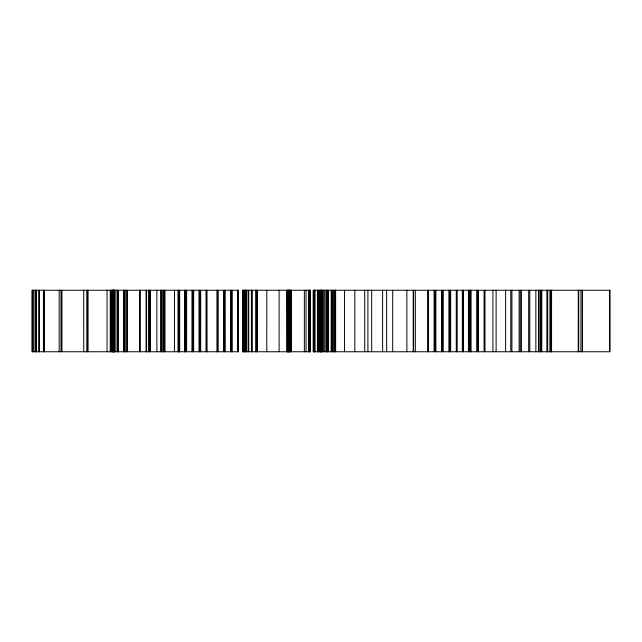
<?xml version="1.0" encoding="UTF-8"?>
<svg xmlns="http://www.w3.org/2000/svg" width="642" height="642" viewBox="0 0 642 642"><rect width="100%" height="100%" fill="white"/><g stroke="black" fill="none" stroke-linecap="round" stroke-linejoin="round"><path stroke-width="0.96" d="M609.667 290.248L609.667 351.752M582.463 290.248L582.487 351.752M582.31 290.248L582.31 351.752M580.954 290.248L580.954 351.752M578.707 290.248L578.707 351.752M578.273 290.248L578.249 351.752M551.157 290.248L551.157 351.752M550.716 290.248L550.716 351.752M549.929 290.248L549.913 351.752M547.682 290.248L547.682 351.752M547.53 290.248L547.53 351.752M546.896 290.248L546.88 351.752M541.808 290.248L541.784 351.752M540.981 290.248L540.981 351.752M540.821 290.248L540.821 351.752M538.903 290.248L538.903 351.752M538.79 290.248L538.79 351.752M535.861 290.248L535.861 351.752M529.802 290.248L529.802 351.752M528.663 290.248L528.663 351.752M521.424 290.248L521.424 351.752M520.285 290.248L520.285 351.752M519.137 290.248L519.137 351.752M511.907 290.248L511.907 351.752M510.759 290.248L510.759 351.752M505.623 290.248L505.623 351.752M496.122 290.248L496.122 351.752M492.912 290.248L492.912 351.752M484.983 290.248L484.983 351.752M484.092 290.248L484.092 351.752M478.475 290.248L478.475 351.752M477.592 290.248L477.592 351.752M476.701 290.248L476.701 351.752M471.084 290.248L471.084 351.752M470.201 290.248L470.201 351.752M470.032 290.248L470.032 351.752M469.238 290.248L469.238 351.752M468.451 290.248L468.451 351.752M463.436 290.248L463.436 351.752M463.235 290.248L463.235 351.752M462.344 290.248L462.344 351.752M457.16 290.248L457.16 351.752M456.269 290.248L456.269 351.752M450.652 290.248L450.652 351.752M449.769 290.248L449.769 351.752M448.878 290.248L448.878 351.752M443.261 290.248L443.261 351.752M442.37 290.248L442.37 351.752M441.487 290.248L441.487 351.752M435.87 290.248L435.87 351.752M434.979 290.248L434.979 351.752M434.096 290.248L434.096 351.752M428.479 290.248L428.479 351.752M427.588 290.248L427.588 351.752M415.318 290.248L415.318 351.752M413.6 290.248L413.6 351.752M413.215 290.248L413.215 351.752M406.876 290.248L406.876 351.752M392.703 290.248L392.703 351.752M386.644 290.248L386.644 351.752M382.608 290.248L382.608 351.752M371.678 290.248L371.678 351.752M367.914 290.248L367.914 351.752M364.704 290.248L364.704 351.752M354.809 290.248L354.809 351.752M344.545 290.248L344.545 351.752M335.63 290.248L335.63 351.752M335.188 290.248L335.188 351.752M335.02 290.248L335.02 351.752M334.586 290.248L334.586 351.752M333.238 290.248L333.238 351.752M332.676 290.248L332.676 351.752M331.569 290.248L331.569 351.752M331.192 290.248L331.144 351.752M328.263 290.248L328.263 351.752M327.861 290.248L327.861 351.752M327.685 290.248L327.765 351.752M327.107 290.248L327.107 351.752M327.027 290.248L327.027 351.752M326.024 290.248L326.024 351.752M324.675 290.248L324.675 351.752M323.367 290.248L323.367 351.752M322.436 290.248L322.436 351.752M321.931 290.248L321.931 351.752M321.409 290.248L321.409 351.752M320.807 290.248L320.807 351.752M320.535 290.248L320.535 351.752M320.382 290.248L320.382 351.752M320.141 290.248L320.141 351.752M319.451 290.248L319.451 351.752M318.801 290.248L318.801 351.752M317.886 290.248L317.886 351.752M317.806 290.248L317.806 351.752M317.421 290.248L317.421 351.752M314.877 290.248L314.877 351.752M314.708 290.248L314.708 351.752M314.524 290.248L314.524 351.752M314.01 290.248L314.01 351.752M313.481 290.248L313.481 351.752M309.845 290.248L309.845 351.752M309.693 290.248L309.693 351.752M309.372 290.248L309.372 351.752M309.211 290.248L309.211 351.752M308.473 290.248L308.473 351.752M306.041 290.248L306.041 351.752M304.372 290.248L304.372 351.752M291.412 290.248L291.468 351.752M290.922 290.248L290.922 351.752M290.393 290.248L290.393 351.752M290.072 290.248L290.128 351.752M289.959 290.248L289.959 351.752M289.799 290.248L289.799 351.752M289.542 290.248L289.542 351.752M289.205 290.248L289.205 351.752M289.06 290.248L289.06 351.752M288.74 290.248L288.74 351.752M288.443 290.248L288.443 351.752M288.282 290.248L288.282 351.752M287.913 290.248L287.913 351.752M287.568 290.248L287.568 351.752M287.399 290.248L287.399 351.752M287.247 290.248L287.247 351.752M286.854 290.248L286.926 351.752M279.101 290.248L279.101 351.752M266.799 290.248L266.783 351.752M257.514 290.248L257.514 351.752M256.567 290.248L256.567 351.752M256.399 290.248L256.399 351.752M255.741 290.248L255.741 351.752M251.969 290.248L251.969 351.752M251.865 290.248L251.865 351.752M251.383 290.248L251.383 351.752M248.727 290.248L248.727 351.752M248.093 290.248L248.093 351.752M246.416 290.248L246.416 351.752M245.95 290.248L245.95 351.752M245.774 290.248L245.774 351.752M245.308 290.248L245.308 351.752M244.714 290.248L244.714 351.752M244.185 290.248L244.185 351.752M243.262 290.248L243.262 351.752M242.845 290.248L242.845 351.752M242.796 290.248L242.796 351.752M238.206 290.248L238.206 351.752M237.612 290.248L237.588 351.752M232.243 290.248L232.268 351.752M231.401 290.248L231.401 351.752M230.582 290.248L230.558 351.752M225.206 290.248L225.238 351.752M224.363 290.248L224.363 351.752M223.52 290.248L223.544 351.752M218.2 290.248L218.176 351.752M217.333 290.248L217.333 351.752M217.1 290.248L217.1 351.752M206.868 290.248L206.925 351.752M206.644 290.248L206.644 351.752M206.05 290.248L206.026 351.752M200.705 290.248L200.681 351.752M199.839 290.248L199.839 351.752M198.996 290.248L199.02 351.752M193.675 290.248L193.643 351.752M192.801 290.248L192.801 351.752M191.982 290.248L191.958 351.752M186.637 290.248L186.613 351.752M185.771 290.248L185.771 351.752M184.952 290.248L184.952 351.752M184.92 290.248L184.92 351.752M178.733 290.248L178.733 351.752M178.011 290.248L178.011 351.752M174.464 290.248L174.464 351.752M164.97 290.248L164.97 351.752M164.288 290.248L164.288 351.752M163.726 290.248L163.726 351.752M163.044 290.248L163.044 351.752M161.824 290.248L161.824 351.752M161.206 290.248L161.206 351.752M160.845 290.248L160.845 351.752M156.865 290.248L156.865 351.752M150.388 290.248L150.388 351.752M149.65 290.248L149.65 351.752M149.53 290.248L149.53 351.752M148.454 290.248L148.454 351.752M146.553 290.248L146.553 351.752M146.055 290.248L146.055 351.752M140.149 290.248L140.149 351.752M139.731 290.248L139.731 351.752M127.244 290.248L127.244 351.752M126.835 290.248L126.835 351.752M125.238 290.248L125.214 351.752M124.371 290.248L124.371 351.752M123.545 290.248L123.545 351.752M123.529 290.248L123.529 351.752M117.334 290.248L117.334 351.752M117.149 290.248L117.149 351.752M114.894 290.248L114.894 351.752M114.798 290.248L114.798 351.752M114.42 290.248L114.42 351.752M113.923 290.248L113.923 351.752M113.811 290.248L113.811 351.752M113.762 290.248L113.762 351.752M113.538 290.248L113.538 351.752M113.385 290.248L113.385 351.752L113.265 290.248M112.888 290.248L112.888 351.752M112.631 290.248L112.639 351.752M112.551 290.248L112.567 351.752M112.254 290.248L112.254 351.752M111.291 290.248L111.291 351.752M110.408 290.248L110.408 351.752M110.296 290.248L110.296 351.752M107.045 290.248L107.045 351.752M88.058 290.248L88.058 351.752M87.288 290.248L87.296 351.752M86.983 290.248L86.983 351.752M83.741 290.248L83.741 351.752M61.937 290.248L61.937 351.752M61.006 290.248L61.006 351.752M59.176 290.248L59.176 351.752M44.402 290.248L44.402 351.752M43.624 290.248L43.624 351.752M43.423 290.248L43.423 351.752M39.322 290.248L39.322 351.752M38.801 290.248L38.801 351.752M36.225 290.248L36.225 351.752M36.072 290.248L36.096 351.752M35.414 290.248L35.414 351.752M35.246 290.248L35.246 351.752M33.689 290.248L33.689 351.752M32.598 290.248L32.598 351.752M32.325 290.248L32.325 351.752M238.431 290.248L32.1 290.248L32.1 351.752L238.431 351.752L238.431 290.248M310.351 290.248L242.644 290.248L242.644 351.752L310.351 351.752L310.351 290.248M609.9 290.248L313.16 290.248L313.16 351.752L609.9 351.752L609.9 290.248M551.55 351.752L551.55 290.248L551.534 351.752M321.634 351.752L321.634 290.248L321.618 351.752M179.6 351.752L179.6 290.248L179.575 351.752M178.54 351.752L178.54 290.248L178.508 351.752M118.2 351.752L118.2 290.248L118.176 351.752"/></g></svg>
